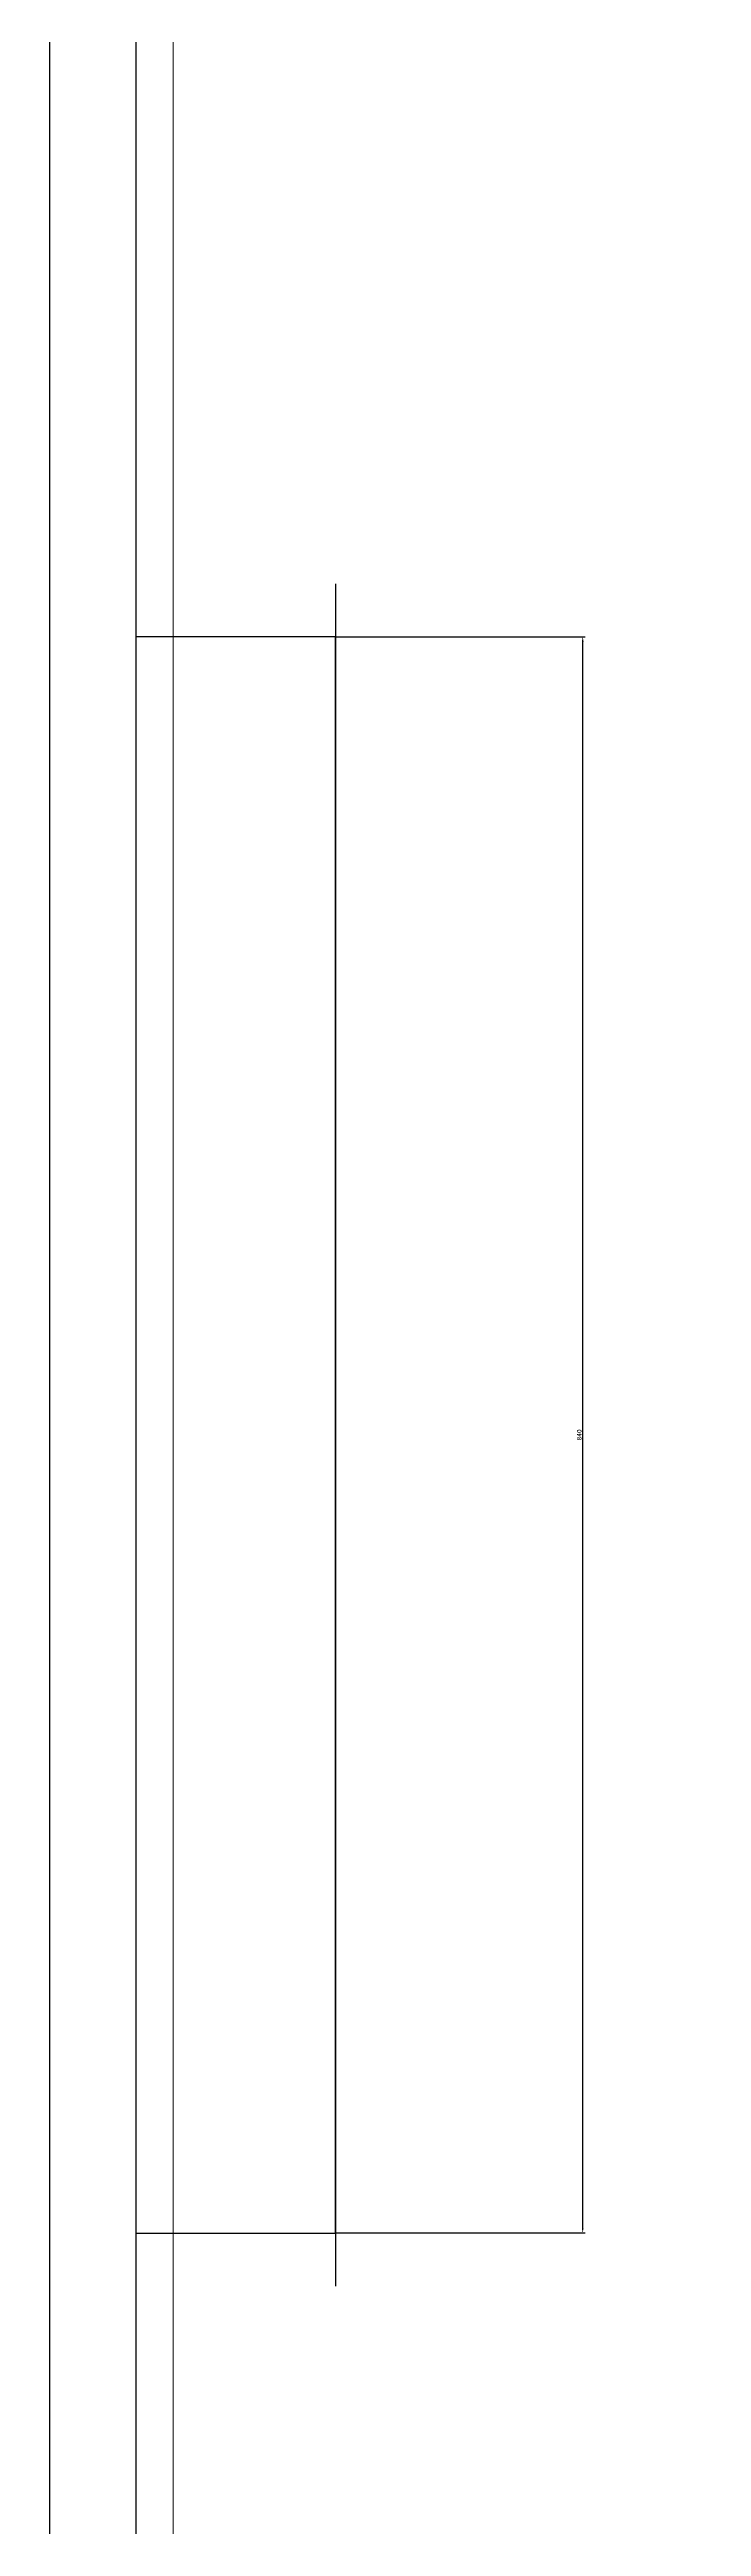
# Model space of a CAD drawing. Header units: millimetres. Extents: x 1188965 to 1321470, y -617248 to -452266.
# Drawn here: x 1307788 to 1308131, y -534069 to -532765 of the extents above; entities that cross this region are included whole.
import ezdxf

# ---------------------------------------------------------------- set-up
doc = ezdxf.new("R2010")
doc.units = ezdxf.units.MM
doc.layers.add('000_CTCI_CR', color=170, linetype='Continuous')
doc.layers.add('MOVING', color=21, linetype='Continuous')
doc.dimstyles.new('ISO-25', dxfattribs={"dimtxt": 2.5, "dimasz": 2.5, "dimexe": 1.25, "dimexo": 0.625, "dimtad": 1, "dimtxsty": 'Standard', "dimcen": 2.5, "dimadec": 0, "dimazin": 0, "dimtfac": 1, "dimtmove": 0, "dimatfit": 3, "dimfxl": 1, "dimarcsym": 0})

# ---------------------------------------------------------------- blocks, each defined once
blk = doc.blocks.new('*D780')
at = {"layer": '000_CTCI_CR', "color": 0, "lineweight": -2, "transparency": 16777216}
for p, q in [((1307939.1, -533074.5), (1308069.9, -533074.5)), ((1308068.6, -533077), (1308068.6, -533912)), ((1307939.1, -533914.5), (1308069.9, -533914.5))]:
    blk.add_line(p, q, dxfattribs=at)
at = {"layer": '000_CTCI_CR', "color": 0, "transparency": 16777216}
for points in [[(1308068.2, -533077), (1308069.1, -533077), (1308068.6, -533074.5)], [(1308068.2, -533912), (1308069.1, -533912), (1308068.6, -533914.5)]]:
    blk.add_solid(points, dxfattribs=at)
at = {"layer": 'Defpoints', "color": 0, "transparency": 16777216}
for p in [(1307938.4, -533074.5), (1307938.4, -533914.5), (1308068.6, -533914.5)]:
    blk.add_point(p, dxfattribs=at)
at = {"layer": '000_CTCI_CR', "color": 0, "transparency": 16777216, "insert": (1308066.8, -533494.5), "char_height": 2.5, "attachment_point": 5, "rotation": 90}
blk.add_mtext('840', dxfattribs=at)

msp = doc.modelspace()

# ---------------------------------------------------------------- linework, layer by layer
at = {"layer": '000_CTCI_CR', "color": 3}
for p, q in [((1307787.946, -531545.027), (1307787.946, -534240.027)), ((1307833.446, -531545.027), (1307833.446, -534240.027)), ((1307938.446, -533046.527), (1307938.446, -533942.527))]:
    msp.add_line(p, q, dxfattribs=at)
msp.add_lwpolyline([(1307833.446, -533074.527), (1307833.446, -533914.527), (1307938.446, -533914.527), (1307938.446, -533074.527)], close=True, dxfattribs=at)
at = {"layer": 'MOVING', "color": 252, "lineweight": 13}
for points in [[(1307787.946, -516908.264), (1307787.946, -540408.264), (1310211.137, -540408.264), (1310211.137, -516908.264)], [(1307852.946, -516973.264), (1307852.946, -540343.264), (1310146.137, -540343.264), (1310146.137, -516973.264)]]:
    msp.add_lwpolyline(points, close=True, dxfattribs=at)

# ---------------------------------------------------------------- dimensions: what is measured, and where the dimension line sits
at = {"layer": '000_CTCI_CR', "color": 3}
dim = msp.add_linear_dim(base=(1308068.641, -533914.527), p1=(1307938.446, -533074.527), p2=(1307938.446, -533914.527), angle=270, dimstyle='ISO-25', override={"dimfxl": 0.18}, dxfattribs=at)
dim.commit()
dim.dimension.update_dxf_attribs({"geometry": '*D780', "text_midpoint": (1308066.766, -533494.527)})

doc.saveas('drawing.dxf')
